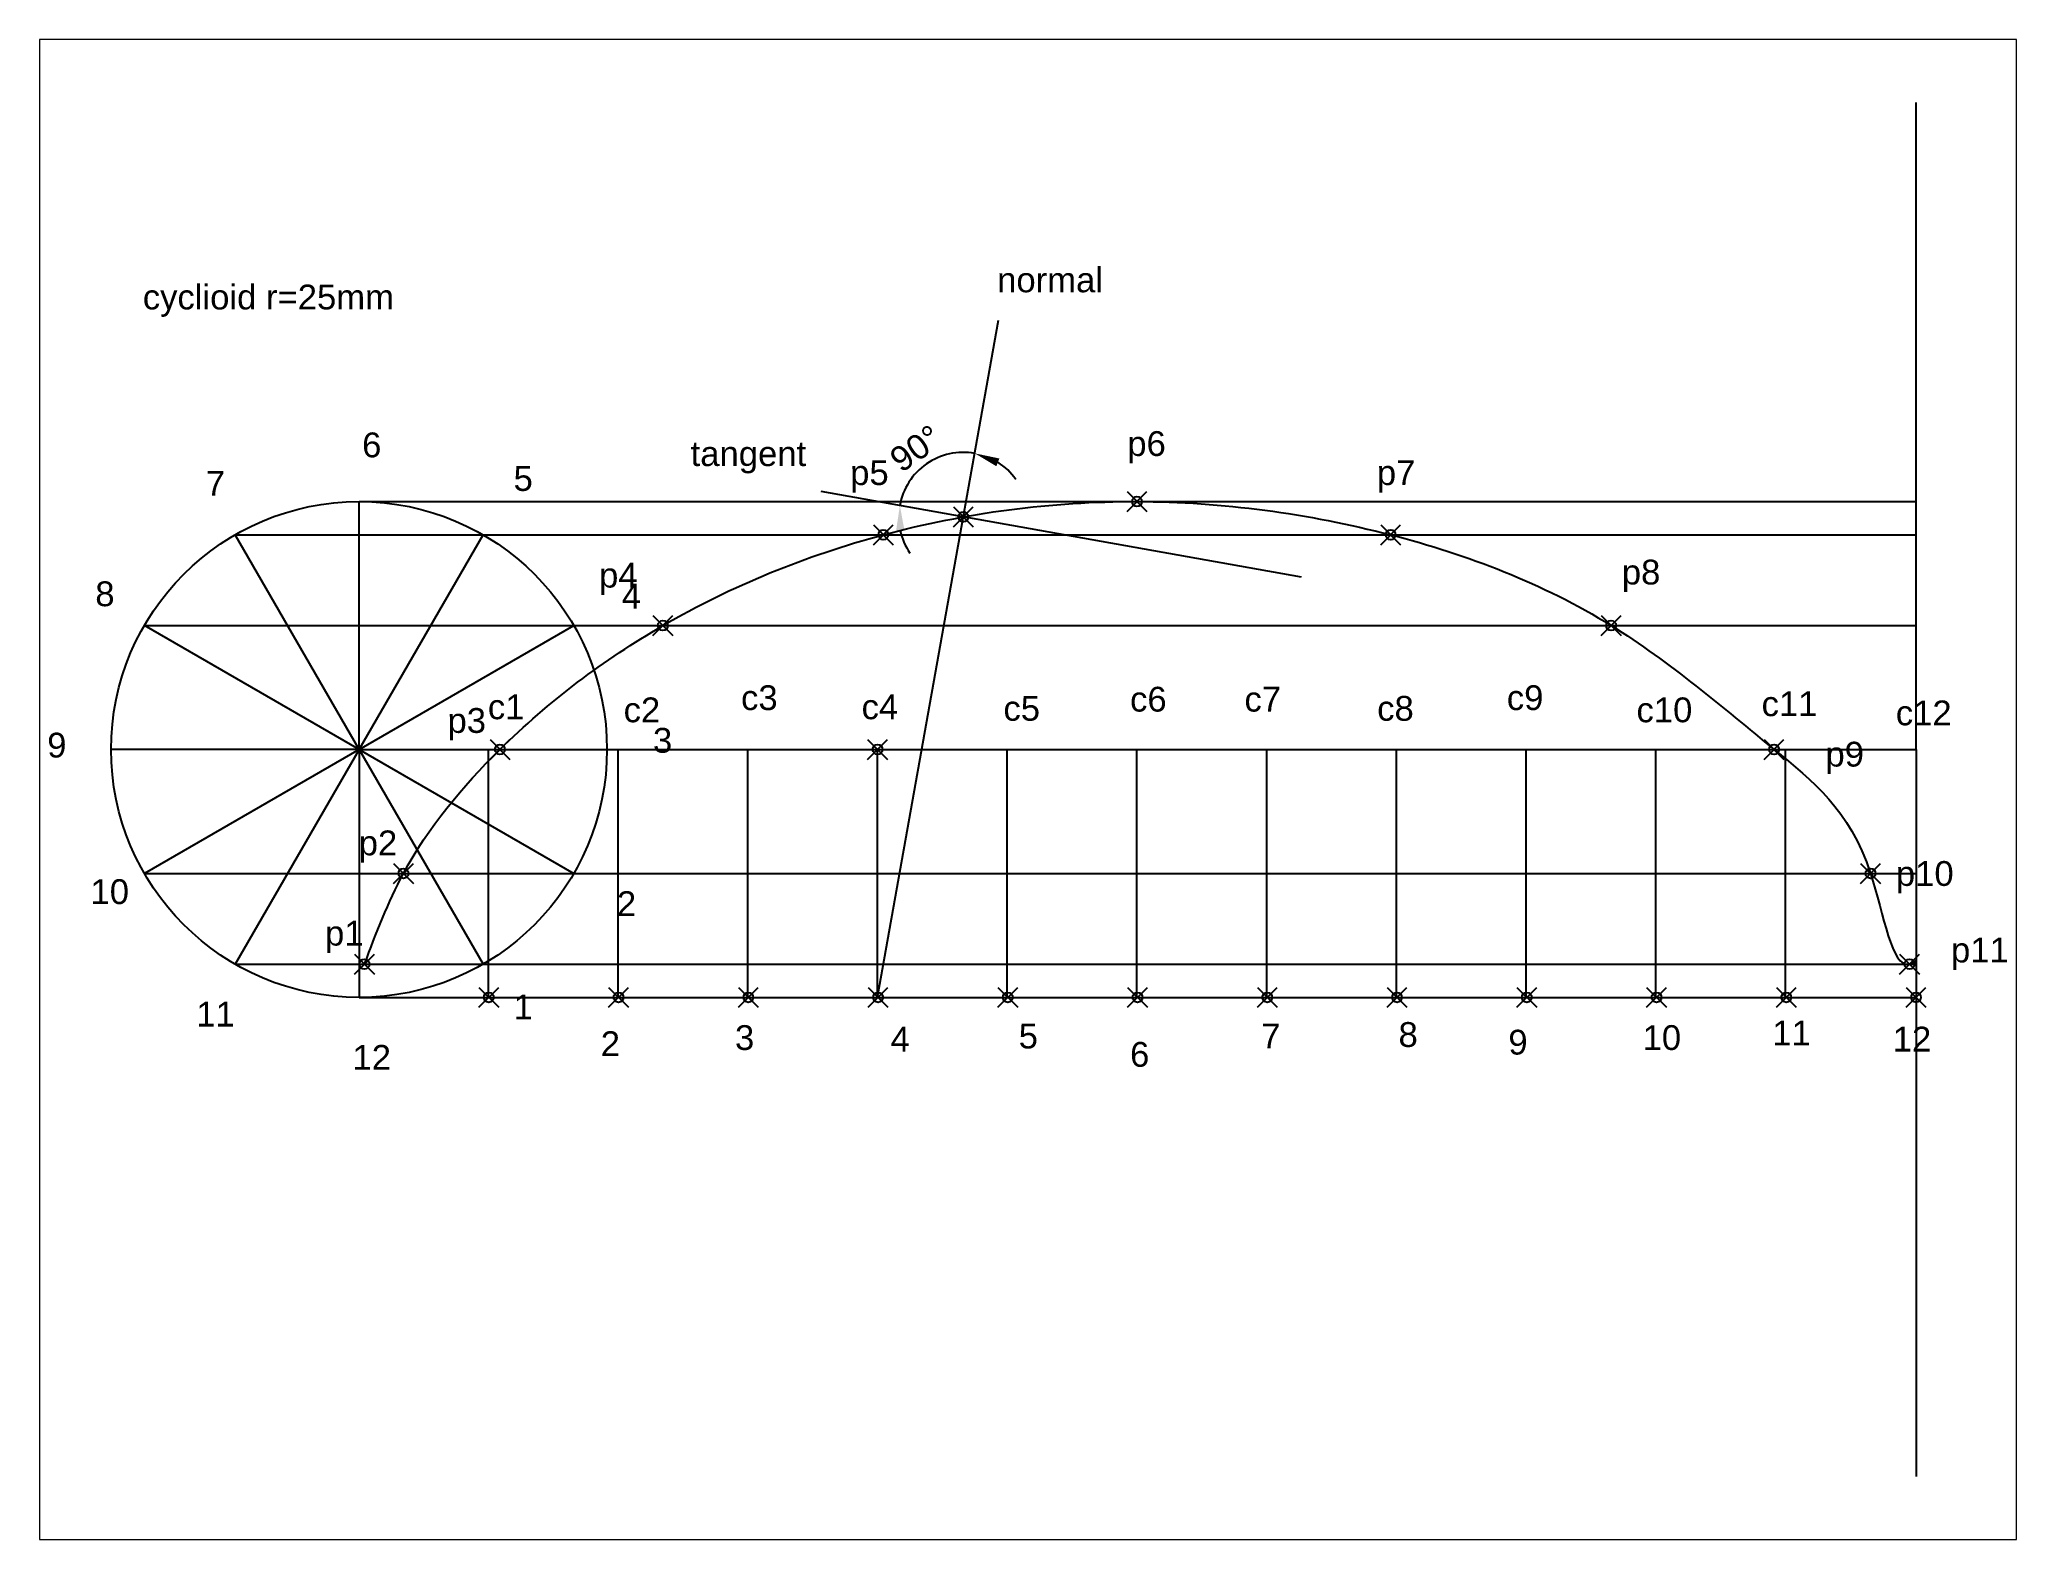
# Paper-space layout 'Layout2' of a CAD drawing. Header units: millimetres. Extents: x 26 to 231, y 20 to 176.
# The model-space entities are those that its viewports show. They can reach past a viewport. Long polylines and large blocks are cut down to what shows.
import ezdxf

# ---------------------------------------------------------------- set-up
doc = ezdxf.new("R2010")
doc.units = ezdxf.units.MM
doc.header["$PDMODE"] = 35
doc.styles.get("Standard").update_dxf_attribs({"font": 'arial.ttf'})
doc.dimstyles.new('ISO-25', dxfattribs={"dimtxt": 2.5, "dimasz": 2.5, "dimexe": 1.25, "dimexo": 0.625, "dimtad": 1, "dimtxsty": 'Standard', "dimcen": 2.5, "dimadec": 0, "dimazin": 0, "dimtfac": 1, "dimtmove": 0, "dimatfit": 3, "dimfxl": 1, "dimarcsym": 0})

# ---------------------------------------------------------------- blocks, each defined once
blk = doc.blocks.new('*U2')
blk.add_line((0, 12.5), (0, -12.5))
blk = doc.blocks.new('*U3')
at = {"color": 0, "linetype": 'ByBlock', "lineweight": -2, "transparency": 16777216}
for p, rotation in [((160.47, 246.13), 180), ((154.22, 244.45), 210), ((166.72, 244.45), 150), ((149.64, 239.88), 240), ((171.29, 239.88), 120), ((147.97, 233.63), 270), ((149.64, 227.38), 299.9999999999999), ((154.22, 222.8), 330.0000000000001), ((166.72, 222.8), 29.99999999999999), ((171.29, 227.38), 59.99999999999997), ((172.97, 233.63), 90)]:
    blk.add_blockref('*U2', p, dxfattribs=dict(at, rotation=rotation))
blk.add_blockref('*U2', (160.47, 221.13), dxfattribs=at)
blk = doc.blocks.new('*D4')
at = {"color": 0, "lineweight": -2, "transparency": 16777216}
for start, end in [(79.8681, 169.8681), (35.5646, 57.7163), (192.0199, 214.1716)]:
    blk.add_arc((221.4, 257.08), 6.51, start, end, dxfattribs=at)
at = {"color": 0, "transparency": 16777216}
for points in [[(224.73, 262.19), (225.03, 262.97), (222.55, 263.49)], [(214.62, 255.72), (215.46, 255.73), (215, 258.23)]]:
    blk.add_solid(points, dxfattribs=at)
at = {"layer": 'Defpoints', "color": 0, "transparency": 16777216}
for p in [(224.95, 276.91), (219.19, 263.2), (207.08, 259.64), (255.5, 250.99), (212.75, 208.66)]:
    blk.add_point(p, dxfattribs=at)
at = {"color": 0, "transparency": 16777216, "insert": (216.6, 263.98), "char_height": 2.5, "attachment_point": 5, "rotation": 34.8681}
blk.add_mtext('90°', dxfattribs=at)

msp = doc.modelspace()

# ---------------------------------------------------------------- linework, layer by layer
for p, q in [((317.465, 233.627), (317.465, 298.866)), ((160.465, 258.627), (317.465, 258.627)), ((147.965, 255.278), (317.465, 255.278)), ((138.815, 246.127), (317.465, 246.127)), ((160.465, 233.627), (317.465, 233.627)), ((173.51, 208.662), (173.51, 233.627)), ((186.59, 208.662), (186.59, 233.627)), ((186.59, 208.662), (186.59, 233.627)), ((199.67, 208.662), (199.67, 233.627)), ((212.75, 208.662), (212.75, 233.627)), ((225.83, 208.662), (225.83, 233.627)), ((238.91, 208.662), (238.91, 233.627)), ((251.99, 208.662), (251.99, 233.627)), ((265.07, 208.662), (265.07, 233.627)), ((278.15, 208.662), (278.15, 233.627)), ((291.23, 208.662), (291.23, 233.627)), ((304.31, 208.662), (304.31, 233.627)), ((317.465, 233.627), (317.465, 160.314)), ((138.815, 221.127), (317.465, 221.127)), ((147.965, 211.977), (317.271, 211.977)), ((160.465, 208.627), (317.465, 208.627))]:
    msp.add_line(p, q)
at = {"color": 2}
for p, q in [((212.75, 208.662), (224.946, 276.913)), ((255.499, 250.989), (207.079, 259.642))]:
    msp.add_line(p, q, dxfattribs=at)
msp.add_circle((160.465, 233.627), 25)
at = {"color": 1}
msp.add_open_spline([(161.01, 211.977), (162.193, 215.094), (165.257, 223.169), (175.372, 235.28), (191.578, 247.54), (213.632, 256.458), (238.916, 259.779), (264.164, 256.345), (286.314, 247.935), (302.241, 234.15), (313.05, 225.844), (315.056, 210.889), (317.235, 212.157), (317.465, 212.343)], degree=3, knots=[0, 0, 0, 0, 9.9586159, 25.7995521, 46.443535, 70.4838191, 96.2821649, 122.0805107, 146.1207948, 166.7647777, 182.6057139, 192.5643299, 193.6799336, 193.6799336, 193.6799336, 193.6799336], dxfattribs=at)
for p in [(238.91, 258.627), (213.33, 255.278), (264.49, 255.278), (191.099, 246.127), (286.72, 246.127), (174.67, 233.627), (303.15, 233.627), (164.939, 221.127), (312.88, 221.127), (161.01, 211.977), (316.81, 211.977), (173.548, 208.627), (173.548, 208.627), (186.632, 208.627), (186.632, 208.627), (199.715, 208.627), (199.715, 208.627), (212.798, 208.627), (212.798, 208.627), (225.882, 208.627), (225.882, 208.627), (238.965, 208.627), (238.965, 208.627), (252.048, 208.627), (252.048, 208.627), (265.132, 208.627), (265.132, 208.627), (278.215, 208.627), (278.215, 208.627), (291.298, 208.627), (291.298, 208.627), (304.382, 208.627), (304.382, 208.627), (317.465, 208.627)]:
    msp.add_point(p)
at = {"color": 2}
for p in [(221.403, 257.082), (212.75, 233.627)]:
    msp.add_point(p, dxfattribs=at)

# ---------------------------------------------------------------- block references
msp.add_blockref('*U3', (0, 0))

# ---------------------------------------------------------------- texts
for s, p in [('normal', (224.808, 279.732)), ('p6', (237.931, 263.224)), ('tangent', (193.9, 262.208)), ('p5', (209.987, 260.292)), ('p7', (263.097, 260.292)), ('p4', (184.667, 249.955)), ('p8', (287.799, 250.264)), ('p3', (169.383, 235.299)), ('p9', (308.332, 231.904)), ('p2', (160.429, 222.956)), ('p10', (315.434, 219.87)), ('p1', (157.032, 213.853)), ('p11', (320.992, 212.156))]:
    msp.add_text(s, height=2.5, dxfattribs=at).set_placement(p)
for s, p in [('6', (160.773, 263.091)), ('7', (145.017, 259.216)), ('5', (176.043, 259.7)), ('8', (133.867, 248.074)), ('4', (186.951, 247.832)), ('c3', (198.987, 237.6)), ('c6', (238.211, 237.447)), ('c7', (249.747, 237.447)), ('c9', (276.204, 237.6)), ('c11', (301.892, 236.986)), ('c1', (173.453, 236.678)), ('c2', (187.143, 236.371)), ('c4', (211.139, 236.678)), ('c5', (225.444, 236.524)), ('c8', (263.13, 236.524)), ('c10', (289.279, 236.371)), ('c12', (315.428, 236.063)), ('9', (129.02, 232.816)), ('3', (190.102, 233.3)), ('10', (133.383, 218.041)), ('2', (186.466, 216.83)), ('11', (144.048, 205.689)), ('1', (176.043, 206.415)), ('3', (198.372, 203.322)), ('4', (214.061, 203.169)), ('5', (226.982, 203.476)), ('7', (251.439, 203.476)), ('8', (265.283, 203.63)), ('9', (276.358, 202.861)), ('10', (289.894, 203.322)), ('11', (302.969, 203.783)), ('12', (315.12, 203.169)), ('12', (159.803, 201.329)), ('2', (184.836, 202.707)), ('6', (238.211, 201.631))]:
    msp.add_text(s, height=2.5).set_placement(p)
at = {"color": 2, "insert": (138.66, 280.503), "char_height": 2.5, "attachment_point": 1}
msp.add_mtext_dynamic_manual_height_columns('cyclioid r=25mm', width=152.381, gutter_width=12.5, heights=[0], dxfattribs=at)

# ---------------------------------------------------------------- dimensions: what is measured, and where the dimension line sits
at = {"color": 2}
dim = msp.add_angular_dim_2l(base=(219.191, 263.202), line1=((255.499, 250.989), (207.079, 259.642)), line2=((212.75, 208.662), (224.946, 276.913)), dimstyle='ISO-25', dxfattribs=at)
dim.commit()
dim.dimension.update_dxf_attribs({"geometry": '*D4', "text_midpoint": (216.596, 263.981)})

psp = doc.layouts.new('Layout2')

# ---------------------------------------------------------------- viewports
at = {"layer": '0', "color": 2}
psp.add_viewport(center=(128.5, 97.5), size=(205.6, 156), view_center_point=(227.919, 229.59), view_height=151.25696, dxfattribs=at)

doc.saveas('drawing.dxf')
